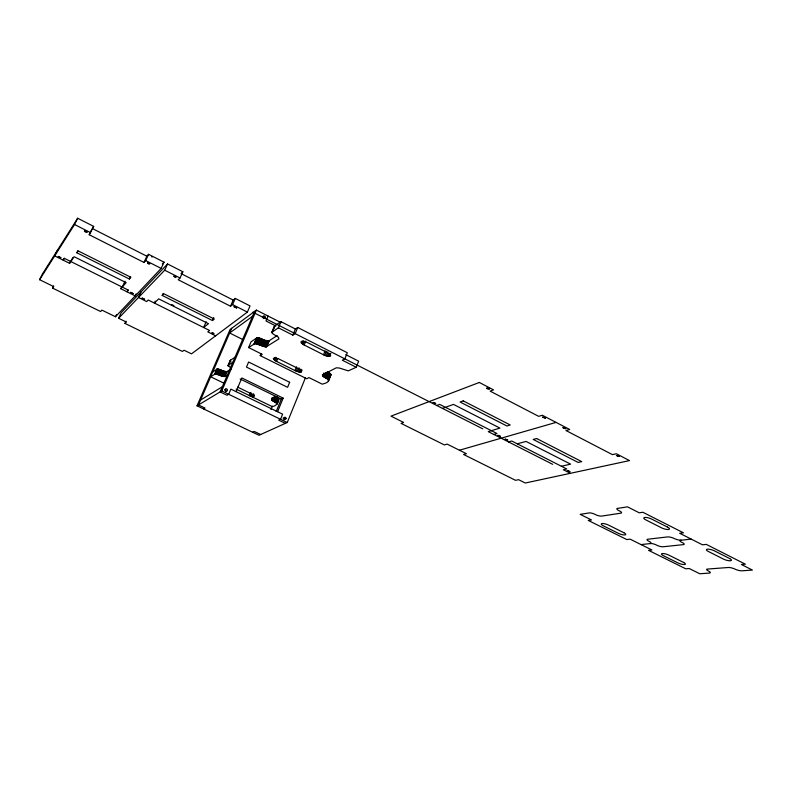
<?xml version="1.0" encoding="UTF-8"?>
<svg xmlns="http://www.w3.org/2000/svg" width="792" height="792" viewBox="0 0 792 792"><rect width="100%" height="100%" fill="white"/><g stroke="black" fill="none" stroke-linecap="round" stroke-linejoin="round"><path stroke-width="1.19" d="M236.155 389.12L272.191 406.583C277.408 406.365 282.249 397.604 275.289 396.386M261.013 353.707L260.212 355.628L306.771 378.754L308.989 377.596L322.186 384.15C329.155 382.595 330.759 379.942 324.997 377.586L327.334 371.765L330.363 373.666L330.65 375.309M230.601 367.755L228.106 365.389L232.828 362.3M234.996 357.242L230.254 360.38L230.908 361.607M324.997 377.586L322.671 375.933L322.423 374.913L336.303 367.805L339.412 368.042L348.282 370.864L356.252 367.27L358.647 361.182L345.797 354.648M325.641 377.893L327.967 372.072M326.225 378.2L328.551 372.379M326.759 378.517L329.086 372.695M327.245 378.833L329.571 373.022M327.68 379.16L329.997 373.349M328.037 379.477L330.363 373.666M328.324 379.774L330.65 373.973M328.531 380.071L330.858 374.26M328.333 381.101L330.977 374.527M328.541 380.962L331.026 374.774M260.212 355.628L262.241 354.341L248.619 347.559L254.816 343.649L266.251 346.817L278.913 338.887L278.398 337.194L273.101 334.006L271.874 332.343L278.388 327.809L280.962 321.661L295.376 328.997L297.723 327.492L347.292 352.747L344.857 358.865L342.302 360.202L356.252 367.27M327.482 356.242L330.284 356.192L330.63 355.331L327.442 352.668L307.979 342.807L303.96 341.382L300.861 341.847L302.98 344.391L324.819 355.43L327.482 356.242L328.7 353.212M328.65 356.41L329.868 353.371M329.611 356.39L330.828 353.351M322.671 375.933L323.839 373.022M322.978 376.259L324.146 373.349M323.374 376.586L324.542 373.675M323.859 376.933L325.413 373.052M324.403 377.259L326.344 372.418M280.962 321.661L274.537 325.997L271.903 332.62M323.502 354.836L325.136 350.797M324.819 355.43L326.452 351.391M326.175 355.915L327.799 351.866M281.19 322.71L256.39 310.098L230.125 329.452L197.02 405.811L259.004 435.263L287.248 422.522L305.395 377.853M299.772 372.091L301.267 371.923L301.534 371.141L298.445 368.666L278.675 358.885L275.062 357.944L273.319 358.489L275.408 360.825L296.178 371.161L299.772 372.091L300.95 369.22M300.653 372.091L301.435 370.171M301.267 371.923L302.049 370.003M276.21 411.484L281.308 399.059L283.16 398.128L241.857 377.952L236.056 391.634M304.168 345.065L305.831 341.015M277.586 411.721L283.16 398.128M294.941 370.607L296.505 366.775M296.178 371.161L297.356 368.29M297.455 371.616L299.029 367.775M298.683 371.933L299.861 369.052M276.923 404.177L276.378 402.999L273.804 401.475L275.794 396.643M270.963 409.553L272.369 406.147M274.339 401.722L276.329 396.891M274.824 401.97L276.814 397.138M275.279 402.227L277.269 397.396M275.695 402.494L277.685 397.663M276.062 402.752L278.051 397.921M276.378 402.999L278.368 398.178M301.277 342.995L302.118 340.966M276.636 403.247L278.626 398.416M276.834 403.475L278.814 398.653M276.774 404.286L278.942 398.861M301.99 343.678L303.237 340.639M302.98 344.391L304.227 341.352M297.723 327.492L295.178 333.66L292.832 335.125L278.388 327.809M273.804 401.475L271.498 399.693L272.26 397.564M271.607 399.911L272.408 397.97M271.805 400.148L272.606 398.218M272.082 400.405L273.28 397.505M272.428 400.673L274.022 396.802M272.834 400.95L274.438 397.079M273.299 401.217L274.893 397.346M276.547 361.459L277.745 358.578M292.832 335.125L295.376 328.997M273.765 359.538L274.567 357.608M274.458 360.172L275.666 357.291M275.408 360.825L276.606 357.944M250.569 392.644L249.361 395.515C252.222 397.881 257.489 396.337 251.975 394.07L237.62 387.1M250.391 395.97L251.599 393.099M251.45 396.346L252.252 394.436M252.45 396.624L253.648 393.743M253.331 396.762L254.133 394.852M262.34 346.153L264.815 340.293L269.042 340.837L277.19 335.56M263.003 346.381L265.478 340.51M263.657 346.569L266.132 340.699M264.28 346.708L266.755 340.847M264.855 346.807L267.33 340.936M265.389 346.856L267.864 340.986M271.874 332.343L274.537 325.997M265.855 346.866L268.33 340.986M272.052 332.937L274.963 325.71M266.251 346.817L268.726 340.936M266.567 346.718L269.042 340.837M266.795 346.579L269.27 340.699M268.122 316.067L266.023 320.998L275.854 325.977M256.4 343.777L258.885 337.917L264.815 340.293M257.044 343.926L259.528 338.065M257.707 344.124L260.192 338.263M258.39 344.362L260.875 338.501M259.083 344.649L261.558 338.778M259.746 344.956L262.221 339.085M260.38 345.282L262.855 339.422M261.013 345.599L263.488 339.738M261.667 345.896L264.142 340.025M248.619 347.559L251.074 341.778L256.856 337.897L258.885 337.917M253.984 343.995L256.469 338.154M254.371 343.748L256.856 337.897L254.45 343.708M254.816 343.649L257.311 337.788M255.281 343.639L257.766 337.778M255.806 343.678L258.301 337.818M197.02 405.811L221.76 390.941L256.39 310.098M224.215 383.338L210.682 376.774L215.355 373.883L221.512 375.962L223.611 371.092L226.769 371.676L231.106 368.993M221.512 375.962L222.057 376.15L224.156 371.28M222.057 376.15L222.592 376.309L224.68 371.438M222.592 376.309L223.096 376.428L225.185 371.557M228.037 365.597L230.254 360.38M223.096 376.428L225.661 371.646M228.086 365.815L230.571 360.172M228.235 366.053L229.947 362.053M223.572 376.517L226.086 371.695M223.997 376.566L226.453 371.705M224.364 376.576L226.769 371.676M224.671 376.547L227.185 371.498M254.658 311.385L220.126 391.931L227.027 395.257L228.69 394.287L230.888 389.129L282.625 414.167L280.536 419.285L278.685 420.146L285.377 423.364M215.058 373.923L217.166 369.062L223.611 371.092M215.355 373.883L217.453 369.022M215.721 373.883L217.82 369.022M216.147 373.933L218.245 369.062M216.622 374.012L218.721 369.151M217.137 374.141L219.245 369.28M217.691 374.309L219.79 369.438M218.245 374.507L220.344 369.636M218.81 374.735L220.909 369.864M219.364 374.992L221.463 370.121M219.889 375.26L221.988 370.389M247.381 312.098L250.034 305.93L235.264 298.416L233.195 300.079L230.512 306.227L178.21 279.764L180.041 277.972L182.863 271.755L167.558 263.974L121.156 312.781L118.592 318.265L126.324 322.037L124.958 323.403L182.447 351.44L184.031 350.212L191.496 353.856L247.381 312.098L232.571 304.593L230.512 306.227M220.414 375.507L222.512 370.646M220.958 375.745L223.057 370.884M231.67 328.304L198.475 404.94L205.049 408.068L203.574 408.929M214.711 374.141L216.81 369.28M214.998 373.953L217.166 369.062M232.571 304.593L235.264 298.416M163.102 293.436L162.192 295.426L212.444 320.532L213.741 317.582M206.177 321.72L203.623 327.512L208.474 323.671L158.677 298.861L154.39 303.059L155.281 301.118M118.592 318.265L164.686 270.201L167.558 263.974M53.678 285.912L52.599 288.11L100.624 311.533L101.881 310.108L115.493 316.75L161.162 268.409L164.043 262.182L148.579 254.311L146.896 256.232L143.995 262.449L89.219 234.739L91.753 229.522M141.194 291.694L138.501 297.505L146.688 301.574L148.243 300.01L209.593 330.482L207.781 331.878L215.671 335.798M136.115 293.941L135.214 295.881L120.78 288.714L121.691 286.773M124.958 323.403L125.977 321.215M127.888 289.852L126.977 291.793L128.452 290.179L64.409 258.36L63.212 260.162L64.172 258.202M115.493 316.75L116.523 314.553M143.995 262.449L145.669 260.558L148.579 254.311M122.225 287.08L124.978 281.239M77.824 250.767L76.844 252.767L129.363 279.012L130.294 277.022M57.569 250.054L54.668 255.915L69.607 263.33L70.557 261.37M70.825 261.548L72.735 257.628M89.219 234.739L93.694 226.393L77.656 218.236L42.342 274.161L39.6 279.705L53.658 286.565L52.599 288.11M39.6 279.705L74.557 224.522L77.656 218.236M93.694 226.393L92.268 228.482L146.896 256.232M69.607 263.33L74.131 256.717L126.146 282.645L120.78 288.714M76.844 252.767L78.141 250.886L130.888 277.279L129.363 279.012M162.35 263.983L164.043 262.182M181.635 272.973L182.863 271.755M162.192 295.426L163.865 293.782L214.335 319.037L212.444 320.532M252.539 316.305L229.64 332.996L243.005 339.669M212.761 371.963L217.097 369.092M228.017 374.527L224.918 376.487M200.594 400.049L222.324 386.783M277.25 396.366L271.498 399.693M252.638 432.244L254.291 431.472L260.667 434.511M436.738 405.494L439.689 404.405L496.97 433.511L493.812 434.452M442.461 408.395L453.479 404.405L499.93 428.096L488.258 431.64L552.687 464.33M459.419 450.222L556.063 422.393M508.523 441.916L511.741 441.025L566.735 468.963L563.32 469.725L570.398 473.319M517.245 443.817L526.037 441.421L570.596 464.152L561.389 466.25M691.129 539.055L680.071 540.362A4.485 1.228 16.7 0 0 682.031 542.431A4.455 1.208 16.8 0 1 682.922 544.678L663.26 546.747A4.613 1.238 17.1 0 1 656.687 545.163A4.306 1.148 17.2 0 0 650.915 543.51L641.065 544.589M151.539 256.697L152.242 257.014M221.76 390.941L287.248 422.522M240.154 378.982L281.308 399.059M171.696 304.534L173.884 305.623M181.022 273.577L233.195 300.079M252.915 312.206L482.744 428.838M74.557 224.522L90.635 232.67M145.669 260.558L161.162 268.409M164.686 270.201L180.041 277.972M213.8 333.432C210.603 330.868 211.791 334.58 213.81 333.452M486.823 388.258L486.813 388.13A1.465 0.505 19.4 0 1 488.169 388.07A1.465 0.505 19.4 0 1 489.575 388.951L489.585 389.1A1.465 0.505 19.4 0 1 488.228 389.149A1.465 0.505 19.4 0 1 486.823 388.268M681.13 540.164A5.079 1.396 16.8 0 1 674.309 538.54A5.039 1.376 16.9 0 0 667.517 536.927L648.113 539.184A4.336 1.168 17.2 0 0 649.143 541.391A4.871 1.307 17.3 0 1 650.153 543.589M224.413 389.902A1.168 1.099 54.1 0 1 225.641 391.664M283.061 418.077A1.138 1.069 64.2 0 1 284.12 418.958L284.16 419.245A1.138 1.069 64.2 0 1 283.853 420.027M262.568 317.206A1.138 1.049 52.2 0 1 263.34 318.047L263.38 318.334A1.138 1.049 52.2 0 1 263.35 318.612M505.197 439.154L507.721 440.055L505.197 439.154M562.963 427.71L565.696 428.66L562.963 427.71M542.678 417.156L545.401 418.127L542.678 417.156M567.319 470.715L569.824 471.587L567.319 470.715M234.046 306.742L236.66 307.94L234.046 306.742M616.433 455.489L619.116 456.44L616.433 455.489M289.664 382.279L287.595 387.318L246.47 367.092L248.619 362.023L289.664 382.279M58.291 256.45L60.836 257.727L58.291 256.45M433.175 402.455L435.669 403.465L433.175 402.455M130.65 292.387L133.115 293.594L130.65 292.387M173.933 276.18C175.438 279.101 178.052 276.329 173.933 276.18M497.901 435.333L500.356 436.303L497.901 435.333M147.55 262.805C149.044 265.765 151.708 262.984 147.55 262.805M142.194 298.109L144.629 299.327L142.194 298.109M225.789 389.001L225.552 389.169A1.168 1.109 54.3 0 0 226.878 391.07L227.116 390.901A1.168 1.109 54.3 0 0 225.789 389.001M617.354 508.454L617.037 508.593A4.524 1.287 17.5 0 0 619.235 510.8A4.485 1.267 17.5 0 1 620.433 513.236L601.841 516.067A4.653 1.297 17.8 0 1 595.287 514.523A4.346 1.198 17.9 0 0 589.486 512.879L580.189 514.354L591.456 519.948L588.248 520.423L626.809 539.56L630.135 539.164L651.925 549.985L648.529 550.341L685.733 568.795L689.238 568.527L699.791 573.764L709.345 573.091A4.841 1.247 16.6 0 0 708.612 571.072A4.306 1.109 16.6 0 1 707.87 569.032L728.274 567.498A5.009 1.307 16.3 0 1 735.075 569.151A5.049 1.327 16.2 0 0 741.906 570.804L752.4 570.072L741.401 564.498L745.371 564.191L706.316 544.401L702.464 544.797L679.704 533.273L683.476 532.828L642.896 512.266L639.253 512.81L627.472 506.84L617.354 508.454M479.318 382.467L390.981 416.137L403.653 422.453L401.059 423.383L444.391 444.936L447.133 444.104L466.399 453.697L463.577 454.479L515.552 480.328L518.542 479.665L525.284 483.021L629.501 460.597L616.354 453.757L612.434 454.648L565.953 430.511L569.686 429.482L542.322 415.246L538.689 416.354L490.129 391.129L493.565 389.882L479.318 382.467M463.211 400.881L460.073 402.009L506.91 425.987L510.226 424.977L463.211 400.881M536.639 438.52L533.224 439.451L578.14 462.439L581.724 461.627L536.639 438.52M623.809 532.699L608.523 525.086A4.851 1.317 17.7 0 0 602.059 523.542A4.851 1.317 17.7 0 0 603.276 525.819L618.493 533.382A4.841 1.307 17.6 0 0 624.947 534.927A4.841 1.307 17.6 0 0 623.809 532.699M683.625 562.468L668.874 555.133A4.811 1.257 17.1 0 0 662.399 553.549A4.811 1.257 17.1 0 0 663.33 555.657L678.011 562.944A4.811 1.247 16.9 0 0 684.476 564.528A4.811 1.247 16.9 0 0 683.625 562.468M667.537 527.116L651.628 519.067A5.148 1.455 17.1 0 0 644.728 517.453A5.148 1.455 17.1 0 0 645.807 519.879L661.637 527.878A5.138 1.435 16.9 0 0 668.527 529.492A5.138 1.435 16.9 0 0 667.537 527.116M729.689 558.578L714.374 550.826A5.108 1.386 16.4 0 0 707.464 549.173A5.108 1.386 16.4 0 0 708.236 551.4L723.472 559.102A5.099 1.366 16.3 0 0 730.382 560.756A5.099 1.366 16.3 0 0 729.689 558.578M84.556 231.314L84.447 231.145A1.544 0.495 26 0 1 85.358 230.908A1.544 0.495 26 0 1 87.07 231.917L87.189 232.096A1.544 0.495 26 0 1 86.269 232.333A1.544 0.495 26 0 1 84.566 231.333M286.021 418.384L285.981 418.097A1.148 1.079 64.3 0 0 283.843 418.295L283.882 418.592A1.148 1.079 64.3 0 0 286.021 418.384M265.152 317.087L265.112 316.79A1.148 1.049 52.3 0 0 262.974 316.919L263.013 317.206A1.148 1.049 52.3 0 0 265.152 317.087"/></g></svg>
